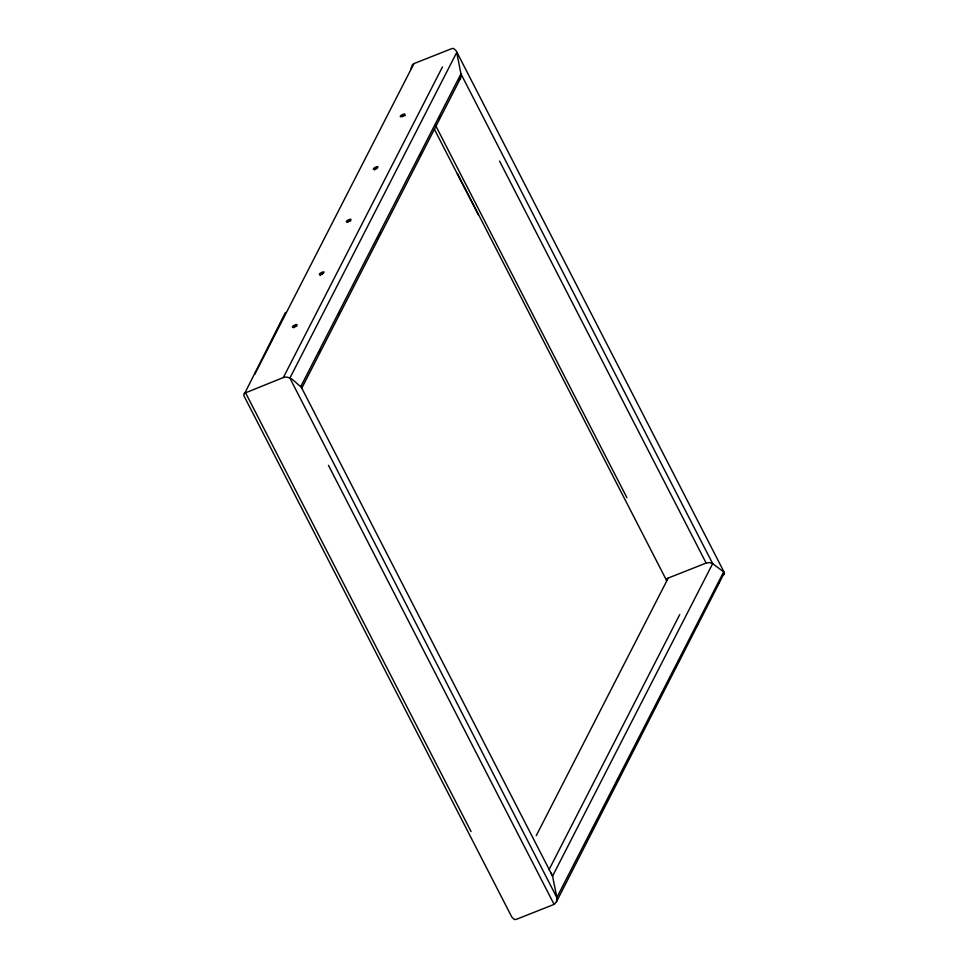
<?xml version="1.0" encoding="UTF-8"?>
<svg xmlns="http://www.w3.org/2000/svg" width="968" height="968" viewBox="0 0 968 968"><rect width="100%" height="100%" fill="white"/><g stroke="black" fill="none" stroke-linecap="round" stroke-linejoin="round"><path stroke-width="1.45" d="M411.073 68.619L412.332 64.868L413.941 63.598L451.85 48.594L453.484 48.448L456.049 50.578L724.415 572.754L556.479 901.765L554.107 904.39L516.198 919.394L514.359 919.491L511.903 917.216L243.694 395.343L285.427 312.446M244.009 393.444L283.346 377.532C290.848 375.052 296.135 383.885 301.629 387.224L301.714 388.265L460.611 78.093L460.962 73.87L456.714 52.453L289.88 378.101L556.842 897.542L556.479 901.765M254.79 374.265L413.941 63.598M283.346 377.532L442.497 66.865M318.98 352.558L320.36 349.871M338.28 314.878L339.659 312.192M377.012 239.29L378.367 236.652M378.96 235.49L380.339 232.792M419.628 156.09L421.007 153.392M438.94 118.411L440.319 115.712M536.212 835.735L668.21 578.065L706.132 563.061L709.617 562.602L712.666 563.63L723.665 571.894L556.842 897.542L552.583 876.113L550.719 872.773M549.074 869.615L679.73 614.595M617.136 781.37L618.504 778.695M638.372 739.927L639.739 737.253M654.804 707.838L656.183 705.164M675.132 668.174L676.499 665.488M678.096 662.366L679.463 659.692M696.464 626.514L697.843 623.828M717.808 584.866L719.176 582.179M460.611 78.093L458.239 80.731M724.5 573.794L723.362 575.089M668.21 578.065L666.783 578.973L666.48 580.873M499.561 161.112L706.132 563.061M435.467 125.211L626.901 497.673M457.416 173.502L666.48 580.292M434.523 129.53L478.349 214.811M328.467 465.342L554.107 904.39M245.424 392.536L471.065 831.585M402.071 116.729A2.601 0.69 -27.2 0 1 405.289 115.458M374.434 169.896A2.601 0.69 -27.2 0 1 376.867 168.432M348.153 221.987A2.601 0.69 -27.2 0 1 349.037 221.466M349.908 221.067A2.601 0.69 -27.2 0 1 350.706 220.801M320.166 275.577A2.601 0.69 -27.2 0 1 322.949 273.69M293.546 327.789A2.601 0.69 -27.2 0 1 296.789 326.059M460.962 73.87L300.879 386.365L552.583 876.113L712.666 563.63L460.962 73.87M400.994 116.608A2.601 0.69 -27.2 0 0 404.842 114.405A2.601 0.69 -27.2 0 0 401.865 114.902A2.601 0.69 -27.2 0 0 400.994 116.608M374.023 169.243A2.601 0.69 -27.2 0 0 377.883 167.041A2.601 0.69 -27.2 0 0 374.906 167.537A2.601 0.69 -27.2 0 0 374.023 169.243M347.064 221.866A2.601 0.69 -27.2 0 0 350.912 219.663A2.601 0.69 -27.2 0 0 347.935 220.159A2.601 0.69 -27.2 0 0 347.064 221.866M320.106 274.501A2.601 0.69 -27.2 0 0 323.953 272.298A2.601 0.69 -27.2 0 0 320.977 272.794A2.601 0.69 -27.2 0 0 320.106 274.501M293.147 327.136A2.601 0.69 -27.2 0 0 296.994 324.921A2.601 0.69 -27.2 0 0 294.018 325.417A2.601 0.69 -27.2 0 0 293.147 327.136"/></g></svg>
